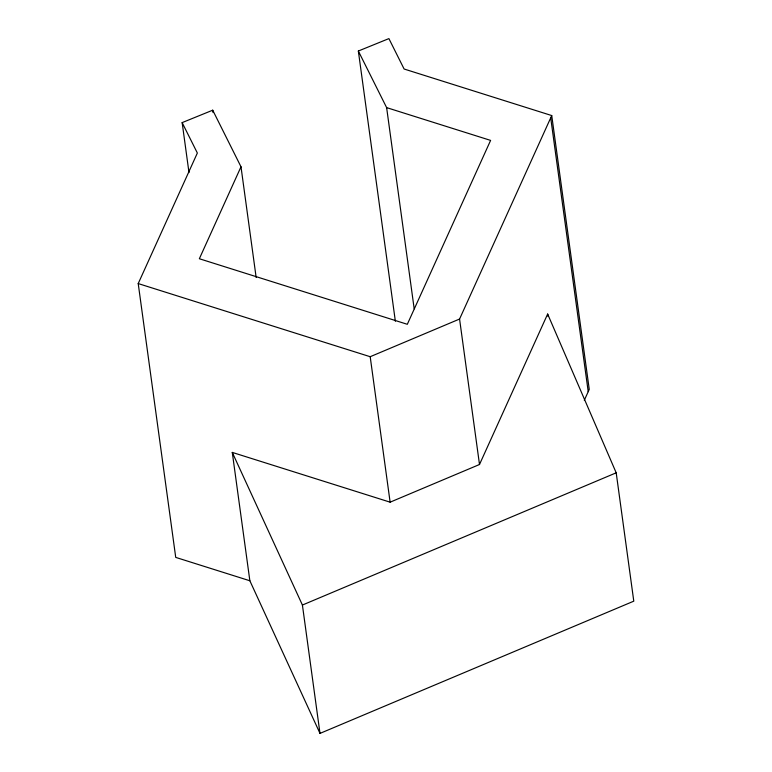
<?xml version="1.0" encoding="UTF-8"?>
<svg xmlns="http://www.w3.org/2000/svg" width="772" height="772" viewBox="0 0 772 772"><rect width="100%" height="100%" fill="white"/><g stroke="black" fill="none" stroke-linecap="round" stroke-linejoin="round"><path stroke-width="1.16" d="M249.858 580.766L232.275 452.411L390.121 502.176L479.499 464.503L547.647 314.04L616.201 472.811L633.783 601.166L319.994 733.4L249.858 580.766L175.726 557.394L138.217 283.575L197.352 153.03L182.153 122.613L212.715 110.193L240.999 166.791L256.159 277.505M240.999 166.791L199.35 258.745L407.317 324.298L490.606 140.398L386.627 107.617L358.343 51.02L388.905 38.6L404.113 69.017L551.739 115.559L589.248 389.368L584.308 400.282M479.499 464.503L459.572 319.039L551.739 115.559M138.217 283.575L370.193 356.712L459.572 319.039M319.994 733.4L302.412 605.045L616.201 472.811M232.275 452.411L302.412 605.045M550.706 117.826L588.216 391.645M547.647 314.04L547.975 316.414M386.627 107.617L414.188 308.81M358.343 51.02L395.361 321.258M370.193 356.712L390.121 502.176M212.715 110.193L213.043 112.577M182.153 122.613L188.995 172.61"/></g></svg>
